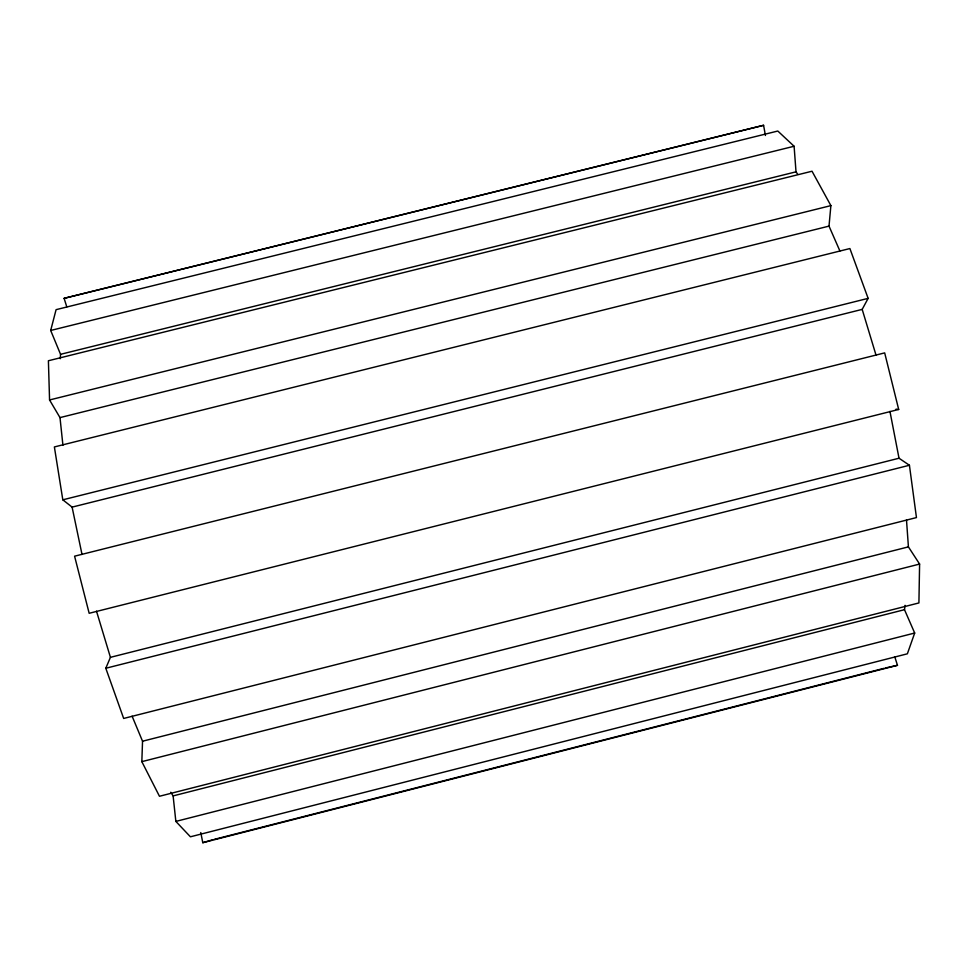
<?xml version="1.0" encoding="UTF-8"?>
<svg xmlns="http://www.w3.org/2000/svg" width="968" height="968" viewBox="0 0 968 968"><rect width="100%" height="100%" fill="white"/><g stroke="black" fill="none" stroke-linecap="round" stroke-linejoin="round"><path stroke-width="1.45" d="M906.496 519.985L908.42 546.872L919.6 564.066L918.91 602.943L159.466 796.265L141.836 761.647L142.538 741.222L132.108 716.187M60.27 358.717L60.548 354.324L50.687 330.463L56.084 309.663L777.8 131.031L794.099 146.253L796.011 171.832L797.717 174.252M839.897 250.966L829.007 226.113L830.883 205.627L812.019 171.227L48.4 360.749L49.562 399.966L59.992 417.607L62.932 445.28M170.779 792.247L173.115 795.902L175.849 821.409L190.418 836.8L907.367 653.811L914.687 633.036L904.499 609.683L905.056 605.327M889.943 411.376L899.018 458.227L909.424 465.257L916.454 517.577L123.662 718.45L105.802 668.259L110.425 657.332L96.498 611.171M876.028 355.171L862.185 309.385L868.127 298.362L849.892 248.546L54.377 446.938L62.811 499.815L72.104 507.123L82.014 554.446M200.775 832.54L202.784 842.705L212.706 839.752M765.422 135.484L763.583 125.295L64.106 298.338L66.792 306.88M175.849 821.409L914.687 633.036M214.17 839.389L884.135 668.307M202.784 842.705L897.481 665.306L894.807 656.921M142.538 741.222L908.42 546.872M141.836 761.647L919.6 564.066M173.115 795.902L904.499 609.683M898.679 409.452L89.165 613.288L74.584 556.189L884.679 352.884L898.679 409.452L896.017 409.161M110.425 657.332L899.018 458.227M105.802 668.259L909.424 465.257M62.811 499.815L868.127 298.362M72.104 507.123L862.185 309.385M50.687 330.463L794.099 146.253M60.548 354.324L796.011 171.832M49.562 399.966L830.883 205.627M59.992 417.607L829.007 226.113M64.106 298.338L763.583 125.295M885.599 667.932L897.481 665.306"/></g></svg>
